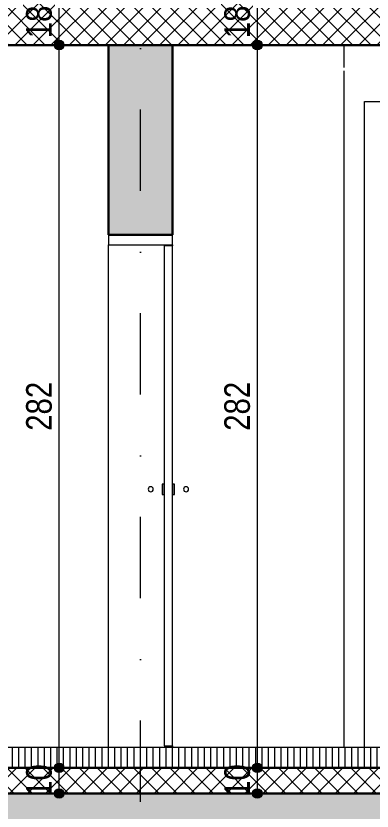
# Model space of a CAD drawing. Header units: centimetres. Extents: x -1864 to 19, y -206 to 807.
# Drawn here: x -1400.3 to -1261.2, y -16.9 to 293.4 of the extents above; entities that cross this region are included whole.
import ezdxf

# ---------------------------------------------------------------- set-up
doc = ezdxf.new("R2010")
doc.units = ezdxf.units.CM
doc.linetypes.add('Dash', pattern=[31.75, 15.875, -15.875])
doc.linetypes.add('Dash dot', pattern=[79.375, 31.75, -23.8125, 0, -23.8125])
for name, color, linetype, lineweight in [('A-ANNO-DIMS', 7, 'Continuous', 9), ('A-ANNO-DIMS-50', 7, 'Continuous', 9), ('A-DETL-GENF', 7, 'Continuous', 9), ('A-DOOR', 7, 'Continuous', 9), ('A-DOOR-FRAM', 7, 'Continuous', 15), ('A-FLOR-FNSH', 7, 'Continuous', 9), ('A-FLOR-LEVL', 7, 'Continuous', 9), ('A-FLOR-PATT', 7, 'Continuous', 9), ('A-WALL', 7, 'Continuous', 9), ('A-WALL-PATT', 7, 'Continuous', 9), ('S-GRID', 7, 'Continuous', 9)]:
    doc.layers.add(name, color=color, linetype=linetype, lineweight=lineweight)
doc.layers.add('A-DETL', color=7, linetype='Continuous', lineweight=9, true_color=0x008000)
doc.styles.add('Arial Narrow', font='ARIALN.TTF', dxfattribs={"height": 10})
doc.dimstyles.new('TEC_DIM', dxfattribs={"dimscale": 30.48, "dimtxt": 10.23431, "dimasz": 0.492126, "dimexe": 0.393701, "dimexo": 0.246063, "dimgap": 0, "dimtad": 1, "dimdec": 0, "dimzin": 0, "dimdsep": 46, "dimtxsty": 'Arial Narrow', "dimblk1": 'DOTSMALL', "dimblk2": 'DOTSMALL', "dimsah": 1, "dimcen": 0.09, "dimazin": 0, "dimtfac": 1, "dimtdec": 4, "dimtix": 1, "dimtmove": 0, "dimatfit": 3, "dimfxl": 0, "dimtvp": 1, "dimtolj": 1, "dimtzin": 0, "dimarcsym": 0})
pattern_1 = [(45, (-1066.009, 333.896), (-3.535534, 3.535534), []), (135, (-1066.009, 333.896), (-3.535534, -3.535534), [])]

# ---------------------------------------------------------------- blocks, each defined once
blk = doc.blocks.new('TEC-DOOR-DBL - 145x200-2360308-4-4')
at = {"layer": 'A-DOOR', "lineweight": 15}
for p, q in [((-1342.34, 203.7), (-1342.34, 8.58)), ((-1339.14, 203.7), (-1342.34, 203.7)), ((-1339.14, 8.58), (-1339.14, 203.7)), ((-1342.34, 8.58), (-1339.14, 8.58))]:
    blk.add_line(p, q, dxfattribs=at)
at = {"layer": 'A-DOOR'}
for p, q in [((-1343.14, 110.73), (-1343.14, 106.67)), ((-1342.34, 110.73), (-1343.14, 110.73)), ((-1342.34, 106.67), (-1342.34, 110.73)), ((-1338.34, 110.73), (-1339.14, 110.73)), ((-1339.14, 110.73), (-1339.14, 106.67)), ((-1338.34, 106.67), (-1338.34, 110.73)), ((-1343.14, 106.67), (-1342.34, 106.67)), ((-1339.14, 106.67), (-1338.34, 106.67))]:
    blk.add_line(p, q, dxfattribs=at)
for centre, start, end in [((-1347.64, 108.7), 0, 180), ((-1347.64, 108.7), 180, 0), ((-1333.84, 108.7), 0, 180), ((-1333.84, 108.7), 180, 0)]:
    blk.add_arc(centre, 1, start, end, dxfattribs=at)
at = {"layer": 'A-DOOR-FRAM'}
for p, q in [((-1364.14, 208), (-1364.14, 204)), ((-1339.14, 208), (-1364.14, 208)), ((-1339.14, 204), (-1339.14, 208)), ((-1364.14, 204), (-1339.14, 204)), ((-1364.14, 8), (-1364.14, 204)), ((-1339.14, 204), (-1339.14, 203.7)), ((-1339.14, 8.58), (-1339.14, 8))]:
    blk.add_line(p, q, dxfattribs=at)
blk = doc.blocks.new('DIMBLOCK86-4-4')
at = {"layer": 'A-ANNO-DIMS-50', "transparency": 16777216}
h = blk.add_hatch(color=256, dxfattribs=at)
edge = h.paths.add_edge_path()
edge.add_arc((-1383.39, 0), 1.87, 0, 360)
h = blk.add_hatch(color=256, dxfattribs=at)
edge = h.paths.add_edge_path()
edge.add_arc((-1383.39, -10), 1.87, 0, 360)
for p, q in [((-1378.54, 0), (-1395.39, 0)), ((-1383.39, -10), (-1383.39, 0)), ((-1383.39, 0), (-1378.54, 0)), ((-1378.54, -10), (-1395.39, -10)), ((-1383.39, -10), (-1378.54, -10))]:
    blk.add_line(p, q, dxfattribs=at)
for centre in [(-1383.39, 0), (-1383.39, -10)]:
    blk.add_circle(centre, 1.87, dxfattribs=at)
at = {"layer": 'A-ANNO-DIMS-50', "color": 0, "transparency": 16777216, "insert": (-1396.31, -11.34), "char_height": 10, "width": 15.2053, "attachment_point": 1, "rotation": 90, "line_spacing_factor": 0.974696, "style": 'Arial Narrow'}
blk.add_mtext('10', dxfattribs=at)
blk = doc.blocks.new('_DotSmall')
at = {"color": 0, "linetype": 'ByBlock', "const_width": 0.5}
blk.add_lwpolyline([(-0.0625, 0, 1), (0.0625, 0, 1)], format="xyb", close=True, dxfattribs=at)
blk = doc.blocks.new('DIMBLOCK87-4-4')
at = {"layer": 'A-ANNO-DIMS-50', "transparency": 16777216}
h = blk.add_hatch(color=256, dxfattribs=at)
edge = h.paths.add_edge_path()
edge.add_arc((-1383.39, 282), 1.88, 0, 360)
h = blk.add_hatch(color=256, dxfattribs=at)
edge = h.paths.add_edge_path()
edge.add_arc((-1383.39, 0), 1.87, 0, 360)
for p, q in [((-1378.54, 282), (-1395.39, 282)), ((-1383.39, 0), (-1383.39, 282)), ((-1383.39, 282), (-1378.54, 282)), ((-1378.54, 0), (-1395.39, 0)), ((-1383.39, 0), (-1378.54, 0))]:
    blk.add_line(p, q, dxfattribs=at)
for centre, radius in [((-1383.39, 282), 1.88), ((-1383.39, 0), 1.87)]:
    blk.add_circle(centre, radius, dxfattribs=at)
at = {"layer": 'A-ANNO-DIMS-50', "color": 0, "transparency": 16777216, "insert": (-1396.31, 131.5), "char_height": 10, "width": 22.8079, "attachment_point": 1, "rotation": 90, "line_spacing_factor": 0.974696, "style": 'Arial Narrow'}
blk.add_mtext('282', dxfattribs=at)
blk = doc.blocks.new('DIMBLOCK88-4-4')
at = {"layer": 'A-ANNO-DIMS-50', "transparency": 16777216}
h = blk.add_hatch(color=256, dxfattribs=at)
edge = h.paths.add_edge_path()
edge.add_arc((-1383.39, 300), 1.88, 0, 360)
h = blk.add_hatch(color=256, dxfattribs=at)
edge = h.paths.add_edge_path()
edge.add_arc((-1383.39, 282), 1.88, 0, 360)
for p, q in [((-1378.54, 300), (-1395.39, 300)), ((-1383.39, 282), (-1383.39, 300)), ((-1383.39, 300), (-1378.54, 300)), ((-1378.54, 282), (-1395.39, 282)), ((-1383.39, 282), (-1378.54, 282))]:
    blk.add_line(p, q, dxfattribs=at)
for centre in [(-1383.39, 300), (-1383.39, 282)]:
    blk.add_circle(centre, 1.88, dxfattribs=at)
at = {"layer": 'A-ANNO-DIMS-50', "color": 0, "transparency": 16777216, "insert": (-1396.31, 284.66), "char_height": 10, "width": 15.2053, "attachment_point": 1, "rotation": 90, "line_spacing_factor": 0.974696, "style": 'Arial Narrow'}
blk.add_mtext('18', dxfattribs=at)
blk = doc.blocks.new('DIMBLOCK90-4-4')
at = {"layer": 'A-ANNO-DIMS-50', "transparency": 16777216}
h = blk.add_hatch(color=256, dxfattribs=at)
edge = h.paths.add_edge_path()
edge.add_arc((-1305.98, 0), 1.87, 0, 360)
h = blk.add_hatch(color=256, dxfattribs=at)
edge = h.paths.add_edge_path()
edge.add_arc((-1305.98, -10), 1.87, 0, 360)
for p, q in [((-1301.13, 0), (-1317.98, 0)), ((-1305.98, -10), (-1305.98, 0)), ((-1305.98, 0), (-1301.13, 0)), ((-1301.13, -10), (-1317.98, -10)), ((-1305.98, -10), (-1301.13, -10))]:
    blk.add_line(p, q, dxfattribs=at)
for centre in [(-1305.98, 0), (-1305.98, -10)]:
    blk.add_circle(centre, 1.87, dxfattribs=at)
at = {"layer": 'A-ANNO-DIMS-50', "color": 0, "transparency": 16777216, "insert": (-1318.9, -11.34), "char_height": 10, "width": 15.2053, "attachment_point": 1, "rotation": 90, "line_spacing_factor": 0.974696, "style": 'Arial Narrow'}
blk.add_mtext('10', dxfattribs=at)
blk = doc.blocks.new('DIMBLOCK91-4-4')
at = {"layer": 'A-ANNO-DIMS-50', "transparency": 16777216}
h = blk.add_hatch(color=256, dxfattribs=at)
edge = h.paths.add_edge_path()
edge.add_arc((-1305.98, 282), 1.88, 0, 360)
h = blk.add_hatch(color=256, dxfattribs=at)
edge = h.paths.add_edge_path()
edge.add_arc((-1305.98, 0), 1.87, 0, 360)
for p, q in [((-1301.13, 282), (-1317.98, 282)), ((-1305.98, 0), (-1305.98, 282)), ((-1305.98, 282), (-1301.13, 282)), ((-1301.13, 0), (-1317.98, 0)), ((-1305.98, 0), (-1301.13, 0))]:
    blk.add_line(p, q, dxfattribs=at)
for centre, radius in [((-1305.98, 282), 1.88), ((-1305.98, 0), 1.87)]:
    blk.add_circle(centre, radius, dxfattribs=at)
at = {"layer": 'A-ANNO-DIMS-50', "color": 0, "transparency": 16777216, "insert": (-1318.9, 131.5), "char_height": 10, "width": 22.8079, "attachment_point": 1, "rotation": 90, "line_spacing_factor": 0.974696, "style": 'Arial Narrow'}
blk.add_mtext('282', dxfattribs=at)
blk = doc.blocks.new('DIMBLOCK92-4-4')
at = {"layer": 'A-ANNO-DIMS-50', "transparency": 16777216}
h = blk.add_hatch(color=256, dxfattribs=at)
edge = h.paths.add_edge_path()
edge.add_arc((-1305.98, 300), 1.88, 0, 360)
h = blk.add_hatch(color=256, dxfattribs=at)
edge = h.paths.add_edge_path()
edge.add_arc((-1305.98, 282), 1.88, 0, 360)
for p, q in [((-1301.13, 300), (-1317.98, 300)), ((-1305.98, 282), (-1305.98, 300)), ((-1305.98, 300), (-1301.13, 300)), ((-1301.13, 282), (-1317.98, 282)), ((-1305.98, 282), (-1301.13, 282))]:
    blk.add_line(p, q, dxfattribs=at)
for centre in [(-1305.98, 300), (-1305.98, 282)]:
    blk.add_circle(centre, 1.88, dxfattribs=at)
at = {"layer": 'A-ANNO-DIMS-50', "color": 0, "transparency": 16777216, "insert": (-1318.9, 284.66), "char_height": 10, "width": 15.2053, "attachment_point": 1, "rotation": 90, "line_spacing_factor": 0.974696, "style": 'Arial Narrow'}
blk.add_mtext('18', dxfattribs=at)

msp = doc.modelspace()

# ---------------------------------------------------------------- hatches: boundary and pattern name
at = {"layer": 'A-DETL-GENF'}
h = msp.add_hatch(dxfattribs=at)
h.set_pattern_fill('FP2_18', color=256, style=0, pattern_type=2)
h.set_pattern_definition([(0, (-1066.009, 333.896), (19.05, 19.05), [19.05, -19.05]), (0, (-1066.009, 341.04), (19.05, 19.05), [19.05, -19.05]), (0, (-1066.009, 348.184), (19.05, 19.05), [19.05, -19.05]), (90, (-1063.628, 350.565), (-19.05, 19.05), [19.05, -19.05]), (90, (-1056.484, 350.565), (-19.05, 19.05), [19.05, -19.05]), (90, (-1049.341, 350.565), (-19.05, 19.05), [19.05, -19.05])])
h.paths.add_polyline_path([(-811.02, -124.37), (-735.27, -124.37), (-735.27, -120.82), (-734.14, -120.82), (-734.14, -10), (-919.14, -10), (-919.14, -120.82), (-917.4, -120.82), (-917.4, -124.37), (-912.42, -124.37)])
h.paths.add_polyline_path([(-1198.4, -124.37), (-970.27, -124.37), (-970.27, -120.82), (-969.14, -120.82), (-969.14, -10), (-1649.14, -10), (-1649.14, -120.82), (-1647.4, -120.82), (-1647.4, -124.37), (-1278.79, -124.37)])
h.paths.add_polyline_path([(-1863.5, -124.37), (-1700.27, -124.37), (-1700.27, -120.82), (-1699.14, -120.82), (-1699.14, -100), (-1714.14, -100), (-1714.14, -9.67), (-1863.5, -9.67), (-1863.5, -57)])
h.paths.add_polyline_path([(7.58, -124.37), (7.58, 0), (-209.14, 0), (-209.14, -100), (-224.14, -100), (-224.14, -120.82), (-222.4, -120.82), (-222.4, -124.37), (-109.37, -124.37)])
h.paths.add_polyline_path([(-280.87, -124.37), (-275.27, -124.37), (-275.27, -120.82), (-274.14, -120.82), (-274.14, -10), (-684.14, -10), (-684.14, -120.82), (-682.4, -120.82), (-682.4, -124.37), (-343.25, -124.37)])
at = {"layer": 'A-FLOR-PATT'}
h = msp.add_hatch(dxfattribs=at)
h.set_pattern_fill('FP2_17', color=256, style=0, pattern_type=2)
h.set_pattern_definition(pattern_1)
h.paths.add_polyline_path([(-167.84, 282), (-144.14, 282), (-144.14, 300), (-1574.14, 300), (-1574.14, 282), (-169.14, 282)])
at = {"layer": 'A-FLOR-PATT', "true_color": 0x787878}
h = msp.add_hatch(dxfattribs=at)
h.set_pattern_fill('FP2_14', color=8, style=0, pattern_type=2)
h.set_pattern_definition([(270, (-1004.143, 8), (2.5, 2e-16), [])])
h.paths.add_polyline_path([(-1699.14, 0), (-249.14, 0), (-249.14, 8), (-1699.14, 8)])
at = {"layer": 'A-FLOR-PATT'}
h = msp.add_hatch(dxfattribs=at)
h.set_pattern_fill('FP2_17', color=256, style=0, pattern_type=2)
h.set_pattern_definition(pattern_1)
h.paths.add_polyline_path([(-927.96, -10), (-224.14, -10), (-224.14, 0), (-1699.14, 0), (-1699.14, -10), (-969.14, -10)])
at = {"layer": 'A-WALL-PATT', "true_color": 0x808080}
msp.add_hatch(color=8, dxfattribs=at).paths.add_polyline_path([(-1339.14, 208), (-1339.14, 282), (-1364.14, 282), (-1364.14, 208)])

# ---------------------------------------------------------------- linework, layer by layer
at = {"layer": 'A-DETL', "color": 7, "lineweight": 30}
for p, q in [((-1364.14, 282), (-1339.14, 282)), ((-969.14, -10), (-1649.14, -10))]:
    msp.add_line(p, q, dxfattribs=at)
at = {"layer": 'A-FLOR-FNSH', "lineweight": 30}
for p, q in [((-1574.14, 282), (-1364.14, 282)), ((-1339.14, 282), (-566.14, 282)), ((-1699.14, 0), (-249.14, 0))]:
    msp.add_line(p, q, dxfattribs=at)
at = {"layer": 'A-FLOR-FNSH'}
msp.add_line((-249.14, 8), (-1699.14, 8), dxfattribs=at)
at = {"layer": 'A-FLOR-LEVL', "linetype": 'Dash'}
msp.add_line((-1863.7, 0), (-49.46, 0), dxfattribs=at)
at = {"layer": 'A-WALL', "lineweight": 30}
for p, q in [((-1364.14, 282), (-1364.14, 208)), ((-1339.14, 208), (-1339.14, 282)), ((-1364.14, 208), (-1339.14, 208))]:
    msp.add_line(p, q, dxfattribs=at)
at = {"layer": 'A-WALL'}
for p, q in [((-1272.14, 273.25), (-1272.14, 282)), ((-1272.14, 8), (-1272.14, 272)), ((-1264.14, 8), (-1264.14, 260)), ((-1264.14, 260), (-1111.34, 260))]:
    msp.add_line(p, q, dxfattribs=at)
at = {"layer": 'S-GRID', "color": 1, "linetype": 'Dash dot', "lineweight": 18, "true_color": 0xff0000}
msp.add_line((-1351.64, -92.75), (-1351.64, 652.09), dxfattribs=at)

# ---------------------------------------------------------------- block references
at = {"layer": 'A-DOOR', "lineweight": 15}
msp.add_blockref('TEC-DOOR-DBL - 145x200-2360308-4-4', (0, 0), dxfattribs=at)

# ---------------------------------------------------------------- dimensions: what is measured, and where the dimension line sits
at = {"layer": 'A-ANNO-DIMS'}
for base, p1, p2, override, picture, middle in [((-1383.39, 300), (-1386.04, 282), (-1386.04, 300), {"dimpost": '<>', "dimfxl": 18}, 'DIMBLOCK88-4-4', (-1388.49, 291)), ((-1305.98, 300), (-1308.63, 282), (-1308.63, 300), {"dimpost": '<>', "dimfxl": 18}, 'DIMBLOCK92-4-4', (-1311.08, 291)), ((-1383.39, 282), (-1386.04, 0), (-1386.04, 282), {"dimpost": '<>', "dimfxl": 282}, 'DIMBLOCK87-4-4', (-1388.49, 141)), ((-1305.98, 282), (-1308.63, 0), (-1308.63, 282), {"dimpost": '<>', "dimfxl": 282}, 'DIMBLOCK91-4-4', (-1311.08, 141)), ((-1383.39, 0), (-1386.04, -10), (-1386.04, 0), {"dimpost": '<>', "dimfxl": 10}, 'DIMBLOCK86-4-4', (-1388.49, -5)), ((-1305.98, 0), (-1308.63, -10), (-1308.63, 0), {"dimpost": '<>', "dimfxl": 10}, 'DIMBLOCK90-4-4', (-1311.08, -5))]:
    dim = msp.add_linear_dim(base=base, p1=p1, p2=p2, angle=90, dimstyle='TEC_DIM', override=override, dxfattribs=at)
    dim.commit()
    dim.dimension.update_dxf_attribs({"geometry": picture, "text_midpoint": middle})

doc.saveas('drawing.dxf')
